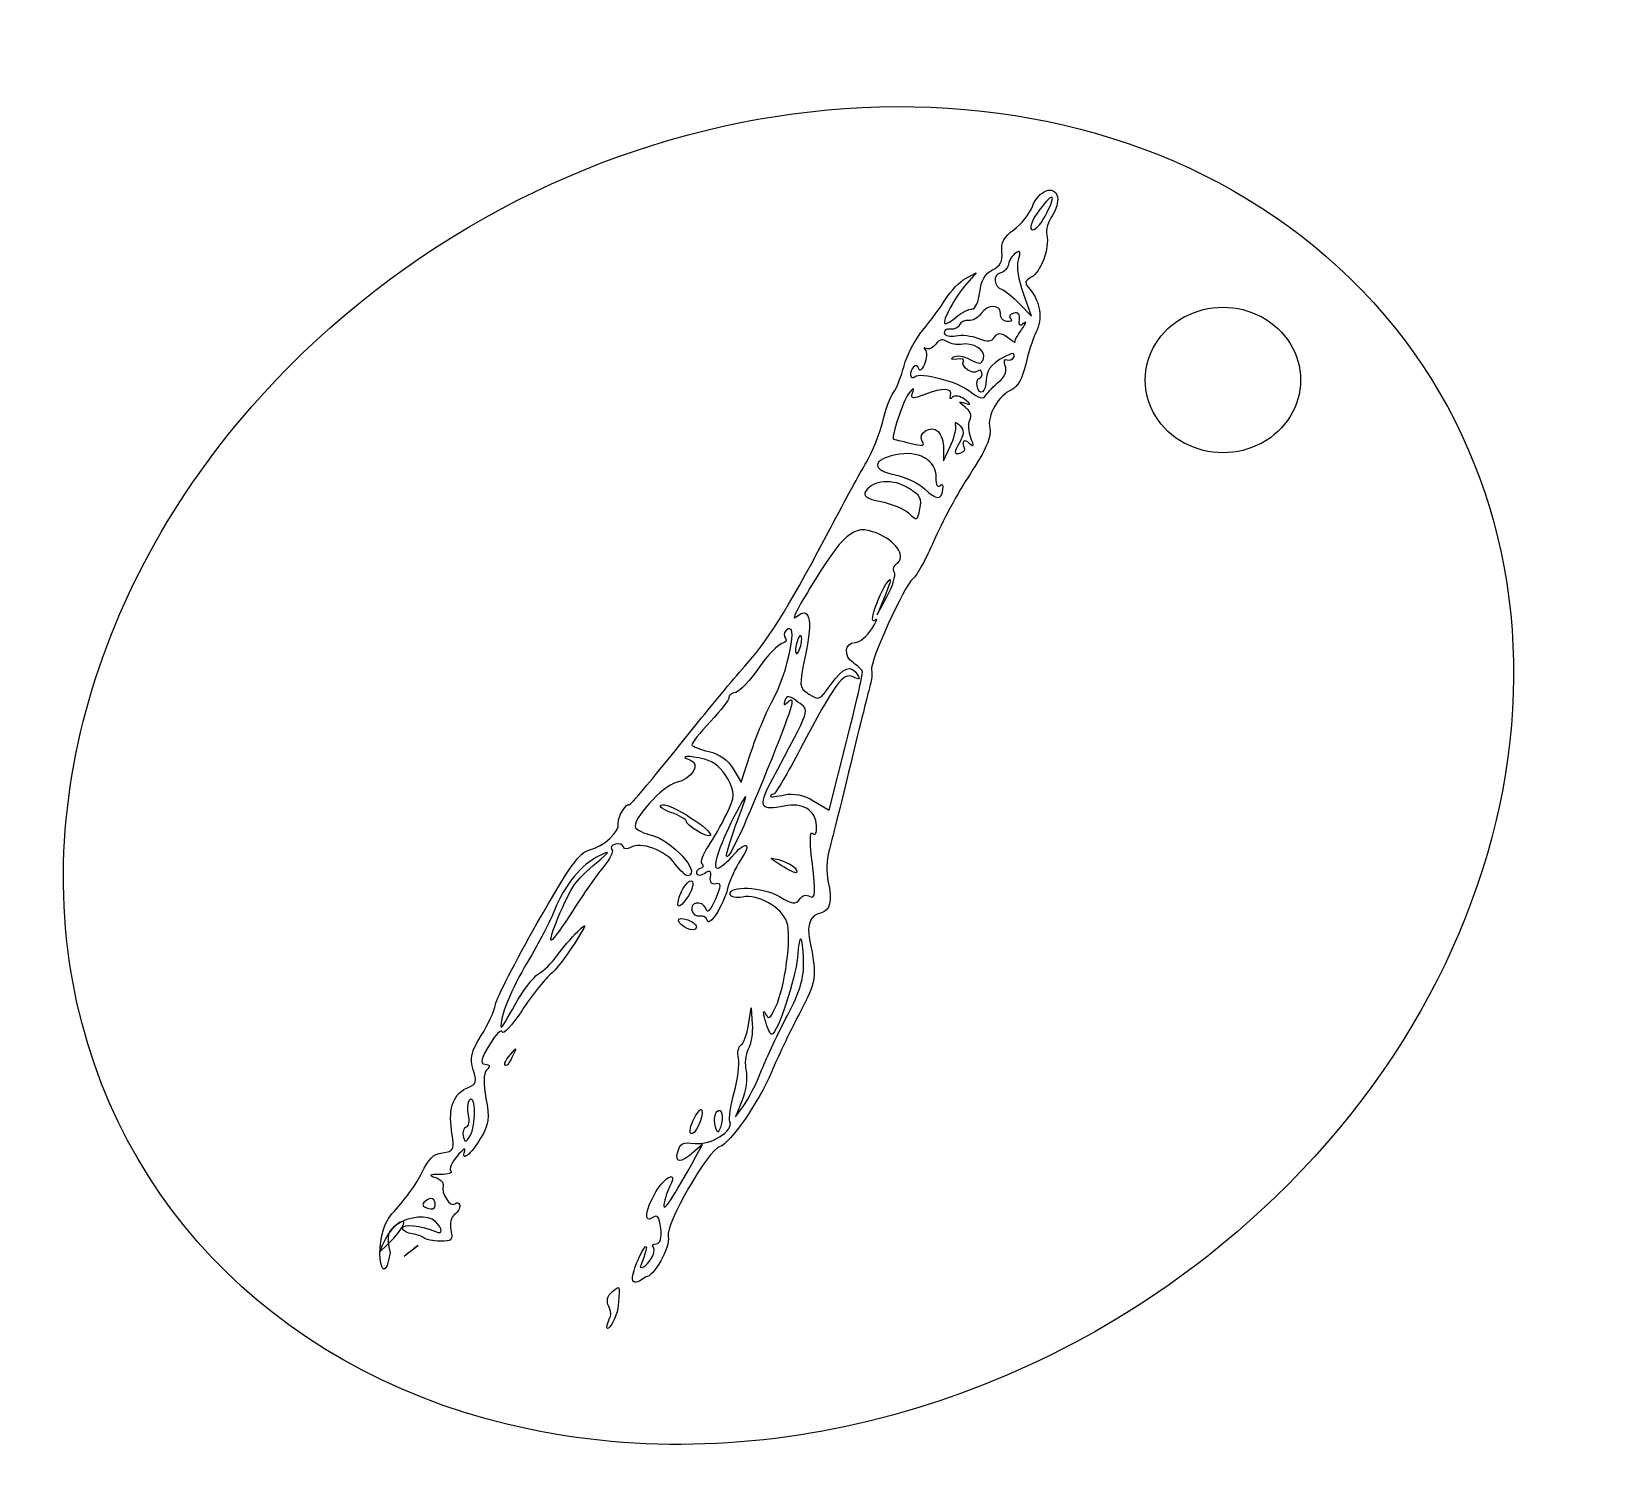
# Model space of a CAD drawing. Extents: x 43.5 to 83.9, y 87.4 to 124.6.
import ezdxf

# ---------------------------------------------------------------- set-up
doc = ezdxf.new("R2010")
doc.units = 0
doc.layers.add('Layer_1', color=7, linetype='CONTINUOUS')

msp = doc.modelspace()

# ---------------------------------------------------------------- linework, layer by layer
at = {"layer": 'Layer_1', "color": 7}
for points in [[(69.512509, 119.806815)], [(68.415976, 117.937312)], [(67.228949, 116.75178)], [(66.174937, 115.6977)], [(66.421937, 112.822342)], [(66.022144, 112.1931)], [(63.21887, 108.701527)], [(60.888355, 106.071547)], [(59.701005, 104.704155)], [(62.833104, 104.959395)], [(62.675489, 103.293705)], [(60.187424, 102.473655)], [(60.343505, 101.745975)], [(55.800289, 98.2968)], [(60.508598, 96.645315)], [(61.091327, 96.824955)], [(54.756998, 96.202103)], [(53.856813, 94.40466)], [(52.430337, 93.20895)], [(53.059063, 93.10428)], [(58.334375, 91.514257)]]:
    msp.add_lwpolyline(points, close=True, dxfattribs=at)
for points in [[(67.479242, 118.222403), (67.753669, 118.37142), (67.509427, 118.09215)], [(68.865648, 117.571567), (69.170909, 117.255577), (68.966357, 117.834502)], [(66.051696, 113.993415), (66.051603, 113.993572)], [(66.916649, 113.849572), (66.913424, 113.542837), (67.087208, 113.907465)], [(65.431386, 110.124428), (65.207824, 109.58118), (65.469948, 110.0658)], [(63.583347, 104.80062), (63.979348, 104.562038), (64.416099, 106.292333)], [(61.514697, 105.62907), (61.720821, 105.286665), (61.968592, 106.049423)], [(61.907388, 99.049193), (61.972601, 99.487695), (62.001866, 99.071138)], [(61.742104, 97.113765), (61.568823, 96.68604), (61.786266, 96.981488)], [(60.555122, 95.66541), (60.727793, 95.97801), (60.501969, 95.785958)], [(52.747665, 94.196505), (52.747611, 94.196813)]]:
    msp.add_lwpolyline(points, dxfattribs=at)
at = {"layer": 'Layer_1', "color": 1}
for points in [[(76.084811, 115.615252)], [(74.694919, 93.944875)]]:
    msp.add_lwpolyline(points, close=True, dxfattribs=at)
for points in [[(51.171161, 116.96584), (59.14394, 124.011186), (70.873126, 124.569148), (77.369033, 118.212085)], [(77.369033, 118.212085), (83.864939, 111.855021), (82.667698, 100.990221), (74.694919, 93.944875)], [(73.092938, 117.234651), (73.710064, 117.56868), (74.470394, 117.56868), (75.08752, 117.234651)], [(72.095647, 115.615252), (72.095647, 116.283311), (72.475812, 116.900622), (73.092938, 117.234651)], [(75.08752, 117.234651), (75.704646, 116.900622), (76.084811, 116.283311), (76.084811, 115.615252)], [(44.550164, 100.162948), (43.489767, 106.003074), (46.013677, 112.4083), (51.171161, 116.96584)], [(73.092938, 113.995854), (72.475812, 114.329883), (72.095647, 114.947194), (72.095647, 115.615252)], [(76.084811, 115.615252), (76.084811, 114.947194), (75.704646, 114.329883), (75.08752, 113.995854)], [(75.08752, 113.995854), (74.470394, 113.661825), (73.710064, 113.661825), (73.092938, 113.995854)], [(56.312043, 88.652466), (50.094163, 89.935052), (45.61056, 94.322823), (44.550164, 100.162948)], [(74.694919, 93.944875), (69.537435, 89.387335), (62.529923, 87.36988), (56.312043, 88.652466)]]:
    msp.add_open_spline(points, degree=3, dxfattribs=at)
at = {"layer": 'Layer_1', "color": 7}
for points in [[(69.195656, 120.073815), (69.350505, 120.487343), (69.767057, 120.644213), (69.840875, 120.3168)], [(69.512509, 119.806815), (69.827789, 120.384652), (69.752135, 120.486855), (69.37715, 119.989672)], [(68.720006, 119.475585), (68.908546, 119.609475), (69.122588, 119.878688), (69.195656, 120.073815)], [(69.37715, 119.989672), (69.201739, 119.75709), (69.110706, 119.52966), (69.174854, 119.48427)], [(69.840875, 120.3168), (69.867672, 120.197813), (69.805655, 119.981175), (69.702993, 119.835383)], [(69.174854, 119.48427), (69.238994, 119.438895), (69.39095, 119.584013), (69.512509, 119.806815)], [(69.702993, 119.835383), (69.600333, 119.689583), (69.539426, 119.467898), (69.567642, 119.342745)], [(68.411979, 118.904175), (68.386727, 119.142368), (68.471027, 119.298765), (68.720006, 119.475585)], [(69.567642, 119.342745), (69.642335, 119.011305), (69.409668, 118.37964), (69.166502, 118.253805)], [(68.168969, 118.4421), (68.368277, 118.538355), (68.436931, 118.668863), (68.411979, 118.904175)], [(68.762146, 118.8717), (68.676969, 118.814925), (68.595409, 118.68687), (68.580887, 118.587187)], [(68.839404, 118.694205), (68.903162, 118.924905), (68.889384, 118.956555), (68.762146, 118.8717)], [(67.845692, 117.871508), (67.877019, 118.172093), (67.977664, 118.349738), (68.168969, 118.4421)], [(68.374928, 118.365472), (68.169703, 118.319122), (68.199125, 118.012035), (68.415976, 117.937312)], [(68.580887, 118.587187), (68.566367, 118.487505), (68.473685, 118.387732), (68.374928, 118.365472)], [(68.966357, 117.834502), (68.842837, 118.184115), (68.792538, 118.52466), (68.839404, 118.694205)], [(67.509427, 118.09215), (67.212563, 117.7527), (66.866759, 117.120795), (66.949214, 117.068438)], [(66.971516, 117.696098), (67.09983, 117.903608), (67.328306, 118.140443), (67.479242, 118.222403)], [(68.415974, 117.937312), (68.495413, 117.909862), (68.697755, 117.745357), (68.865648, 117.571567)], [(69.166502, 118.253805), (68.993849, 118.164458), (68.988418, 118.108605), (69.135827, 117.93819)], [(69.135827, 117.93819), (69.404114, 117.628028), (69.462362, 117.200775), (69.286649, 116.831895)], [(66.381957, 116.894175), (66.5779, 117.127725), (66.843202, 117.488588), (66.971516, 117.696098)], [(67.642189, 117.438203), (67.729799, 117.436703), (67.820467, 117.629475), (67.845692, 117.871508)], [(68.376824, 117.313035), (68.412374, 117.557055), (68.031655, 117.566115), (67.879172, 117.32466)], [(66.949214, 117.068438), (66.982139, 117.047513), (67.115983, 117.122888), (67.246637, 117.235883)], [(67.246637, 117.235883), (67.377284, 117.3489), (67.555283, 117.439935), (67.642189, 117.438203)], [(67.559396, 117.142987), (67.456175, 117.158062), (67.3505, 117.108787), (67.324565, 117.033487)], [(67.879172, 117.32466), (67.806512, 117.2097), (67.662616, 117.12795), (67.559396, 117.142987)], [(68.54258, 117.121297), (68.438262, 117.136522), (68.363676, 117.222772), (68.376824, 117.313035)], [(68.634471, 117.193447), (68.689633, 117.137123), (68.649606, 117.105735), (68.54258, 117.121297)], [(68.715819, 117.333592), (68.617379, 117.311017), (68.580694, 117.248333), (68.634471, 117.193447)], [(68.864051, 117.161985), (68.884556, 117.302692), (68.83471, 117.360397), (68.715819, 117.333592)], [(68.980089, 117.074325), (68.872562, 116.983312), (68.84145, 117.006825), (68.864051, 117.161985)], [(68.919789, 116.911417), (69.033763, 117.06939), (69.060899, 117.142702), (68.980089, 117.074325)], [(65.899769, 115.976355), (65.969032, 116.2476), (66.186014, 116.660618), (66.381957, 116.894175)], [(67.090403, 116.923837), (66.987539, 116.938838), (66.916557, 116.892712), (66.932649, 116.821305)], [(66.932649, 116.821305), (66.948722, 116.74998), (67.08208, 116.7186), (67.228949, 116.75178)], [(67.324565, 117.033487), (67.29863, 116.958187), (67.193253, 116.908875), (67.090403, 116.923837)], [(67.228943, 116.751787), (67.375876, 116.784637), (67.63691, 116.754037), (67.809161, 116.683537)], [(67.809161, 116.683537), (68.043873, 116.58726), (68.148322, 116.59617), (68.226036, 116.719162)], [(68.226036, 116.719162), (68.303745, 116.842117), (68.386301, 116.840955), (68.555527, 116.714662)], [(68.555527, 116.714662), (68.679713, 116.621887), (68.765849, 116.56359), (68.746942, 116.585092)], [(68.746942, 116.585092), (68.728034, 116.606542), (68.805817, 116.753437), (68.919789, 116.911417)], [(69.286649, 116.831895), (69.200403, 116.650845), (69.078254, 116.27004), (69.015205, 115.98567)], [(66.466781, 116.427142), (66.403234, 116.463067), (66.393424, 116.445892), (66.444986, 116.388967)], [(66.444986, 116.388967), (66.496541, 116.332117), (66.487234, 116.166907), (66.424279, 116.021925)], [(66.714268, 116.533177), (66.641691, 116.438977), (66.530323, 116.391255), (66.466781, 116.427142)], [(67.012573, 116.599252), (66.887242, 116.678467), (66.813713, 116.662102), (66.714268, 116.533177)], [(67.361482, 116.531377), (67.261123, 116.510677), (67.104048, 116.541202), (67.012573, 116.599252)], [(67.940425, 116.170785), (68.012455, 116.379832), (67.668565, 116.594017), (67.361482, 116.531377)], [(68.725026, 116.21382), (68.748531, 116.281995), (68.704221, 116.311147), (68.626549, 116.278545)], [(65.628678, 115.294703), (65.708518, 115.398353), (65.830508, 115.705095), (65.899769, 115.976355)], [(66.142825, 115.95255), (66.087325, 115.8981), (66.053809, 115.800877), (66.06835, 115.7364)], [(66.276786, 115.90485), (66.258606, 115.985467), (66.19833, 116.006932), (66.142825, 115.95255)], [(66.424279, 116.021925), (66.361331, 115.876905), (66.294961, 115.824232), (66.276786, 115.90485)], [(67.258078, 116.152185), (67.121136, 116.127135), (67.086541, 116.149185), (67.170772, 116.20671)], [(67.170772, 116.20671), (67.247496, 116.259435), (67.437533, 116.23086), (67.593071, 116.143035)], [(67.425139, 116.09901), (67.458011, 116.150985), (67.382831, 116.17491), (67.258078, 116.152185)], [(67.784265, 115.838445), (67.673145, 115.729545), (67.34301, 115.969072), (67.425139, 116.09901)], [(67.593071, 116.143035), (67.828983, 116.009895), (67.88657, 116.014507), (67.940425, 116.170785)], [(67.901746, 115.80192), (67.886349, 115.87017), (67.833489, 115.886632), (67.784265, 115.838445)], [(68.626549, 116.278545), (68.206763, 116.102092), (68.018564, 115.903605), (68.01196, 115.630267)], [(68.342677, 115.576282), (68.488773, 115.697617), (68.551335, 115.857667), (68.500311, 115.979542)], [(68.500311, 115.979542), (68.453233, 116.091997), (68.474818, 116.161245), (68.549001, 116.135692)], [(68.549001, 116.135692), (68.622313, 116.110417), (68.701527, 116.145517), (68.725026, 116.21382)], [(69.015205, 115.98567), (68.948635, 115.685423), (68.806349, 115.42863), (68.675856, 115.37322)], [(66.06835, 115.7364), (66.082908, 115.671825), (66.130848, 115.6545), (66.174937, 115.6977)], [(66.174971, 115.697632), (66.314411, 115.83429), (67.284085, 115.576147), (67.601996, 115.317727)], [(67.773984, 115.457827), (67.752166, 115.554547), (67.778334, 115.64361), (67.832034, 115.655722)], [(68.01196, 115.630267), (68.003882, 115.296585), (67.837516, 115.176022), (67.773984, 115.457827)], [(67.832034, 115.655722), (67.885704, 115.668097), (67.917148, 115.73361), (67.901746, 115.80192)], [(68.003883, 115.222312), (68.05699, 115.306342), (68.209449, 115.46562), (68.342677, 115.576282)], [(65.353225, 114.547508), (65.424888, 114.854805), (65.548838, 115.191045), (65.628678, 115.294703)], [(66.006568, 115.25127), (65.876809, 115.086488), (65.569849, 114.15201), (65.628223, 114.099495)], [(66.114227, 115.27992), (66.165879, 115.43544), (66.147624, 115.43061), (66.006568, 115.25127)], [(66.437522, 115.24392), (66.127081, 115.12209), (66.064149, 115.129087), (66.114227, 115.27992)], [(67.092259, 115.21287), (67.160456, 115.410802), (66.894904, 115.42338), (66.437522, 115.24392)], [(67.148119, 115.173045), (67.090091, 115.11612), (67.06509, 115.13397), (67.092259, 115.21287)], [(67.457471, 115.114995), (67.345117, 115.20357), (67.205907, 115.229707), (67.148119, 115.173045)], [(67.468871, 114.919815), (67.291496, 115.05963), (67.290616, 115.073107), (67.462496, 115.01793)], [(67.462496, 115.01793), (67.633934, 114.962805), (67.633231, 114.976455), (67.457471, 115.114995)], [(67.601996, 115.317727), (67.817656, 115.14243), (67.935682, 115.114402), (68.003883, 115.222312)], [(68.675856, 115.37322), (68.325677, 115.224525), (68.026235, 114.703238), (68.100862, 114.37224)], [(67.590689, 114.584797), (67.647959, 114.70293), (67.609357, 114.809062), (67.468871, 114.919815)], [(64.934734, 113.50728), (65.093247, 113.772105), (65.281567, 114.24021), (65.353225, 114.547508)], [(66.366161, 114.044497), (66.230641, 114.247717), (66.595916, 114.471577), (66.776418, 114.295927)], [(66.776418, 114.295927), (66.855331, 114.21918), (66.918434, 114.018285), (66.916649, 113.849572)], [(67.087208, 113.907465), (67.182793, 114.107992), (67.245835, 114.34308), (67.227307, 114.42987)], [(67.227307, 114.42987), (67.201612, 114.55035), (67.228958, 114.55236), (67.342924, 114.43842)], [(67.342924, 114.43842), (67.448165, 114.33321), (67.440372, 114.201172), (67.316524, 113.99097)], [(67.617164, 114.12873), (67.556504, 114.28446), (67.544579, 114.489697), (67.590689, 114.584797)], [(68.100862, 114.37224), (68.149244, 114.157778), (68.004917, 113.822715), (67.595411, 113.198573)], [(65.628223, 114.099495), (65.634073, 114.094245), (65.824574, 114.046545), (66.051696, 113.993415)], [(66.051603, 113.993572), (66.384959, 113.91558), (66.445588, 113.925397), (66.366161, 114.044497)], [(67.316524, 113.99097), (67.181813, 113.762332), (67.180817, 113.701785), (67.312249, 113.73141)], [(67.460895, 113.836815), (67.386907, 114.053437), (67.437232, 114.125227), (67.572029, 113.99535)], [(67.572029, 113.99535), (67.69159, 113.880142), (67.702007, 113.910922), (67.617164, 114.12873)], [(64.026108, 111.839588), (64.36734, 112.491998), (64.776223, 113.242455), (64.934734, 113.50728)], [(65.677238, 113.691412), (65.067809, 113.55402), (65.064692, 113.300663), (65.670938, 113.178285)], [(66.728633, 113.106585), (66.739531, 113.55894), (66.263707, 113.82363), (65.677238, 113.691412)], [(67.312249, 113.73141), (67.406473, 113.752935), (67.473437, 113.80011), (67.460895, 113.836815)], [(66.013754, 112.839592), (65.628217, 113.083268), (65.099338, 113.044778), (64.919308, 112.759935)], [(65.670938, 113.178285), (65.937246, 113.12451), (66.275195, 112.964348), (66.421937, 112.822342)], [(67.595411, 113.198573), (67.280195, 112.71813), (66.86235, 111.948203), (66.66687, 111.487605)], [(66.824963, 112.898962), (66.758738, 112.834013), (66.723875, 112.909463), (66.728633, 113.106585)], [(64.919308, 112.759935), (64.83787, 112.631092), (64.929418, 112.56792), (65.308515, 112.491382)], [(66.308587, 112.30242), (66.367267, 112.56585), (66.324967, 112.642875), (66.013754, 112.839592)], [(66.421918, 112.822267), (66.727635, 112.526415), (66.858909, 112.521097), (66.899963, 112.802992)], [(66.899963, 112.802992), (66.917093, 112.920555), (66.886696, 112.959457), (66.824963, 112.898962)], [(65.308515, 112.491382), (65.581145, 112.436332), (65.902279, 112.30212), (66.022144, 112.1931)], [(66.022144, 112.1931), (66.23752, 111.997215), (66.240884, 111.998513), (66.308587, 112.30242)], [(61.915839, 108.38412), (62.417707, 108.943395), (63.069649, 110.010923), (64.026108, 111.839588)], [(65.297434, 111.63732), (64.666547, 111.93801), (64.416967, 111.768285), (63.623407, 110.49888)], [(65.723812, 110.906175), (65.945188, 111.053805), (65.723258, 111.434363), (65.297434, 111.63732)], [(66.66687, 111.487605), (66.471389, 111.027008), (66.227246, 110.585243), (66.124329, 110.505908)], [(65.469948, 110.0658), (65.614115, 110.332343), (65.69455, 110.606693), (65.648692, 110.675445)], [(65.648692, 110.675445), (65.602837, 110.744145), (65.636647, 110.848035), (65.723812, 110.906175)], [(63.623407, 110.49888), (63.221377, 109.855793), (62.992396, 109.415033), (63.114556, 109.51944)], [(65.158208, 109.447988), (64.96504, 109.269533), (65.230357, 110.08917), (65.472583, 110.4192)], [(66.124329, 110.505908), (65.902113, 110.334623), (65.017284, 108.3756), (65.065515, 108.161678)], [(65.472583, 110.4192), (65.586962, 110.575035), (65.571605, 110.4651), (65.431386, 110.124428)], [(63.114556, 109.51944), (63.476557, 109.8288), (63.563467, 109.49874), (63.368431, 108.555885)], [(62.499908, 107.332583), (62.9432, 108.14619), (63.214185, 109.518098), (62.863766, 109.174665)], [(65.071916, 109.226288), (65.197556, 109.420448), (65.236387, 109.52022), (65.158208, 109.447988)], [(62.863766, 109.174665), (62.807351, 109.11939), (62.802634, 109.031873), (62.853251, 108.98022)], [(63.266441, 109.020277), (63.251884, 109.084852), (63.206696, 109.046903), (63.166003, 108.936015)], [(63.218869, 108.70152), (63.259571, 108.812355), (63.280976, 108.955793), (63.266441, 109.020277)], [(64.644684, 108.874035), (64.754024, 108.87384), (64.946278, 109.032128), (65.071916, 109.226288)], [(62.759904, 108.84447), (62.657851, 108.82182), (62.393109, 108.54), (62.171422, 108.218962)], [(62.853251, 108.98022), (62.903891, 108.928545), (62.861884, 108.867473), (62.759904, 108.84447)], [(63.166003, 108.936015), (63.125293, 108.825195), (63.103888, 108.681758), (63.11843, 108.617265)], [(63.11843, 108.617265), (63.132973, 108.55284), (63.178175, 108.59064), (63.21887, 108.701527)], [(64.597712, 108.347108), (64.340221, 108.50985), (64.372775, 108.875093), (64.644684, 108.874035)], [(60.70234, 106.935398), (61.117577, 107.45115), (61.663654, 108.10308), (61.915839, 108.38412)], [(62.171422, 108.218962), (61.949736, 107.89791), (61.681921, 107.61576), (61.57628, 107.59194)], [(63.368431, 108.555885), (63.198745, 107.735445), (63.201273, 107.707223), (63.459055, 107.544293)], [(64.027663, 107.801858), (64.341184, 108.241178), (64.542105, 108.312803), (64.704179, 108.04299)], [(64.82999, 108.118688), (64.817413, 108.171488), (64.712893, 108.274313), (64.597712, 108.347108)], [(64.592687, 107.99079), (64.339713, 108.118658), (64.108795, 107.80359), (63.24157, 106.14747)], [(63.459055, 107.544293), (63.716836, 107.381363), (63.732697, 107.388548), (64.027663, 107.801858)], [(64.416099, 106.292333), (64.656312, 107.244), (64.842562, 108.065858), (64.82999, 108.118688)], [(64.704179, 108.04299), (64.779691, 107.91729), (64.758052, 107.907135), (64.592687, 107.99079)], [(65.065515, 108.161678), (65.083958, 108.08001), (65.06874, 107.910098), (65.031848, 107.784098)], [(61.403805, 107.460645), (61.414567, 107.41227), (61.200217, 107.133465), (60.927431, 106.841122)], [(61.57628, 107.59194), (61.47057, 107.56839), (61.393027, 107.509035), (61.403805, 107.460645)], [(62.911718, 107.339475), (63.141979, 107.565143), (63.021323, 107.16567), (62.388644, 105.60768)], [(63.175229, 107.342475), (62.962737, 107.510265), (62.885361, 107.51991), (62.838683, 107.3844)], [(65.031848, 107.784098), (64.994918, 107.658098), (64.765602, 106.733903), (64.522261, 105.73032)], [(61.968592, 106.049423), (62.104867, 106.468935), (62.34396, 107.046353), (62.499908, 107.332583)], [(62.469887, 105.267375), (63.54674, 107.294558), (63.480968, 107.10105), (63.175229, 107.342475)], [(62.838683, 107.3844), (62.795678, 107.259623), (62.816918, 107.246565), (62.911718, 107.339475)], [(58.822839, 104.700765), (58.837539, 104.635665), (59.148434, 105.005333), (60.70234, 106.935398)], [(60.927431, 106.841122), (60.654645, 106.54878), (60.439716, 106.278547), (60.449809, 106.240597)], [(60.449809, 106.240597), (60.459882, 106.202572), (60.657247, 106.12659), (60.888355, 106.071547)], [(60.402496, 105.856013), (60.691172, 105.753105), (60.454838, 105.36747), (60.046706, 105.27546)], [(60.777011, 105.871163), (60.365006, 105.97878), (60.089372, 105.967635), (60.402496, 105.856013)], [(61.371977, 105.370253), (61.228376, 105.638738), (61.031161, 105.804773), (60.777011, 105.871163)], [(60.888376, 106.071548), (61.152767, 106.008547), (61.385001, 105.844515), (61.514697, 105.62907)], [(63.24157, 106.14747), (62.910482, 105.515198), (62.59946, 104.988833), (62.550409, 104.97777)], [(62.388644, 105.60768), (61.743311, 104.018535), (61.372583, 103.235048), (61.337509, 103.386255)], [(64.522261, 105.73032), (64.278921, 104.726753), (64.0311, 103.728323), (63.971549, 103.511595)], [(60.046706, 105.27546), (59.702051, 105.198068), (58.900259, 104.308125), (59.001382, 104.115705)], [(61.346214, 104.47137), (61.563299, 104.920125), (61.565813, 105.007853), (61.371977, 105.370253)], [(61.627981, 104.314223), (61.89084, 105.01587), (61.897484, 105.069968), (61.669928, 104.655743)], [(62.823999, 104.67144), (62.222108, 104.539058), (62.14866, 104.66259), (62.469887, 105.267375)], [(62.550409, 104.97777), (62.501389, 104.96652), (62.465182, 104.940045), (62.470045, 104.918595)], [(62.833096, 104.959328), (63.056993, 105.009503), (63.333141, 104.951378), (63.583347, 104.80062)], [(58.671551, 104.552063), (58.746476, 104.6706), (58.814554, 104.737523), (58.822839, 104.700765)], [(59.913658, 104.507655), (59.652614, 104.606212), (59.577359, 104.67576), (59.701005, 104.704155)], [(59.701005, 104.704155), (59.900786, 104.74998), (61.008284, 104.03751), (60.92992, 103.913527)], [(61.669928, 104.655743), (61.258374, 103.90656), (60.974707, 103.148738), (61.080746, 103.08171)], [(62.470045, 104.918595), (62.47492, 104.89707), (62.638265, 104.914845), (62.833104, 104.959395)], [(63.653068, 104.164395), (63.640093, 104.559173), (63.289205, 104.77377), (62.823999, 104.67144)], [(57.828719, 103.543575), (58.171784, 103.62057), (58.606575, 104.020523), (58.562153, 104.217548)], [(58.562153, 104.217548), (58.547386, 104.282948), (58.596631, 104.433518), (58.671551, 104.552063)], [(60.302006, 104.287995), (60.310631, 104.32482), (60.135868, 104.42376), (59.913658, 104.507655)], [(60.92992, 103.913527), (60.877675, 103.830862), (60.278676, 104.18808), (60.302006, 104.287995)], [(60.86779, 103.625325), (60.998612, 103.817145), (61.213903, 104.197868), (61.346214, 104.47137)], [(61.337509, 103.386255), (61.325456, 103.43808), (61.456199, 103.855673), (61.627981, 104.314223)], [(60.025238, 103.181858), (59.780318, 103.528988), (59.12132, 103.772115), (58.873433, 103.6068)], [(59.001382, 104.115705), (59.033212, 104.05518), (59.219941, 103.96764), (59.416316, 103.92132)], [(59.416316, 103.92132), (59.932887, 103.79946), (60.694373, 102.957278), (60.356804, 102.881168)], [(61.475296, 103.368555), (61.847443, 103.799423), (62.009089, 103.73784), (61.699551, 103.28313)], [(63.54517, 103.175633), (63.480167, 103.679468), (63.480167, 104.037413), (63.545184, 103.971075)], [(63.545184, 103.971075), (63.620229, 103.894515), (63.659624, 103.965825), (63.653068, 104.164395)], [(56.48086, 101.668763), (57.318451, 103.139453), (57.566477, 103.484445), (57.828719, 103.543575)], [(58.070121, 103.39368), (57.628523, 103.18647), (57.170774, 102.63138), (56.930723, 102.011985)], [(57.998361, 103.21317), (58.360758, 103.514273), (58.36847, 103.533675), (58.070121, 103.39368)], [(58.396368, 103.558215), (58.446258, 103.507365), (58.350903, 103.305608), (58.18444, 103.11)], [(58.488436, 103.692), (58.38782, 103.669725), (58.346461, 103.609155), (58.396368, 103.558215)], [(58.696835, 103.619625), (58.68278, 103.6821), (58.588972, 103.71465), (58.488436, 103.692)], [(58.873433, 103.6068), (58.790378, 103.55145), (58.710923, 103.55715), (58.696835, 103.619625)], [(60.714454, 103.190325), (60.667954, 103.2378), (60.736969, 103.43352), (60.86779, 103.625325)], [(61.080746, 103.08171), (61.132961, 103.04871), (61.310519, 103.177778), (61.475296, 103.368555)], [(63.971549, 103.511595), (63.911999, 103.294868), (63.900636, 102.950318), (63.946274, 102.745913)], [(58.18444, 103.11), (58.017979, 102.9144), (57.666086, 102.414653), (57.402454, 101.999445)], [(57.436386, 102.65433), (57.522154, 102.776145), (57.775043, 103.02762), (57.998361, 103.21317)], [(60.356804, 102.881168), (60.300224, 102.868118), (60.150934, 103.003703), (60.025238, 103.181858)], [(60.576243, 102.934523), (60.562188, 102.996998), (60.606513, 103.060695), (60.674809, 103.076093)], [(60.674809, 103.076093), (60.743156, 103.091243), (60.760946, 103.142843), (60.714454, 103.190325)], [(60.929299, 102.846855), (60.952826, 103.008375), (60.916909, 103.031085), (60.781107, 102.940523)], [(61.699551, 103.28313), (61.573923, 103.098585), (61.425545, 102.770843), (61.369817, 102.554828)], [(62.747399, 103.141792), (62.419698, 103.346925), (62.413496, 103.36002), (62.675489, 103.293705)], [(62.675486, 103.293705), (62.959958, 103.221705), (63.202508, 103.048215), (63.13907, 102.96213)], [(63.13907, 102.96213), (63.120905, 102.937455), (62.944649, 103.01838), (62.747399, 103.141792)], [(63.491605, 102.347048), (63.624088, 102.279623), (63.636336, 102.46905), (63.54517, 103.175633)], [(56.842087, 101.226248), (56.743749, 101.203748), (57.218305, 102.344618), (57.436386, 102.65433)], [(60.187424, 102.473655), (60.271664, 102.660037), (60.389912, 102.78135), (60.450197, 102.743242)], [(60.450197, 102.743242), (60.510482, 102.705217), (60.471257, 102.533872), (60.363038, 102.362655)], [(60.781107, 102.940523), (60.682513, 102.874748), (60.590333, 102.872048), (60.576243, 102.934523)], [(61.369817, 102.554828), (61.253066, 102.102248), (60.89082, 101.539358), (60.845546, 101.740163)], [(61.073945, 102.673268), (60.957821, 102.647168), (60.908771, 102.705968), (60.929299, 102.846855)], [(61.064105, 102.29001), (61.20812, 102.618173), (61.210328, 102.704003), (61.073945, 102.673268)], [(61.43576, 102.401385), (61.381737, 102.641078), (62.274867, 102.59976), (62.700999, 102.34326)], [(63.946274, 102.745913), (64.06263, 102.22512), (64.005644, 101.979165), (63.755555, 101.92278)], [(60.363038, 102.362655), (60.108455, 101.95986), (59.989255, 102.035197), (60.187424, 102.473655)], [(60.462696, 101.980965), (60.409679, 102.216255), (60.697043, 102.271283), (60.798524, 102.045315)], [(60.798524, 102.045315), (60.857939, 101.913), (60.926298, 101.976015), (61.064105, 102.29001)], [(61.752239, 102.333435), (61.59461, 102.29796), (61.452205, 102.328185), (61.43576, 102.401385)], [(62.893956, 101.688338), (62.762748, 102.070058), (62.141346, 102.421155), (61.752239, 102.333435)], [(62.700999, 102.34326), (63.011231, 102.156353), (63.132549, 102.13818), (63.21363, 102.266438)], [(63.21363, 102.266438), (63.286905, 102.382388), (63.373111, 102.407378), (63.491605, 102.347048)], [(56.930723, 102.011985), (56.823815, 101.736135), (56.510601, 101.133893), (56.234692, 100.673663)], [(57.402454, 101.999445), (57.138821, 101.58423), (56.886658, 101.236298), (56.842087, 101.226248)], [(60.108068, 101.732625), (60.095183, 101.7897), (60.201133, 101.795775), (60.343505, 101.745975)], [(60.343513, 101.74596), (60.485887, 101.69616), (60.584804, 101.604412), (60.563324, 101.54208)], [(60.658682, 101.84034), (60.572724, 101.82084), (60.484505, 101.884215), (60.462696, 101.980965)], [(60.845546, 101.740163), (60.828784, 101.814638), (60.744668, 101.859728), (60.658682, 101.84034)], [(63.755555, 101.92278), (63.492854, 101.863905), (63.398773, 101.634765), (63.476102, 101.24373)], [(55.410125, 99.577508), (55.434463, 99.736403), (55.916296, 100.677473), (56.48086, 101.668763)], [(56.985841, 100.82532), (57.114227, 101.0073), (57.355631, 101.289128), (57.522293, 101.451608)], [(57.522293, 101.451608), (57.777563, 101.700488), (57.765335, 101.653028), (57.444689, 101.15043)], [(60.563324, 101.54208), (60.519442, 101.414715), (60.144348, 101.571705), (60.108068, 101.732625)], [(62.601338, 99.50265), (62.843089, 100.009868), (63.01907, 101.324355), (62.893956, 101.688338)], [(63.319445, 100.679723), (63.29246, 101.407553), (63.212279, 101.454525), (63.160802, 100.77267)], [(57.444689, 101.15043), (57.235345, 100.822298), (56.948303, 100.454648), (56.80682, 100.333425)], [(63.476102, 101.24373), (63.66659, 100.280475), (63.651622, 100.17396), (63.206861, 99.327653)], [(56.234692, 100.673663), (55.809716, 99.964808), (55.502503, 99.207225), (55.551638, 98.98929)], [(56.510444, 100.357545), (56.643518, 100.43289), (56.857454, 100.643355), (56.985841, 100.82532)], [(63.160802, 100.77267), (63.1213, 100.249403), (62.653157, 98.840033), (62.508151, 98.807813)], [(62.911505, 99.304418), (63.224444, 99.895905), (63.33472, 100.26768), (63.319445, 100.679723)], [(55.916497, 99.576405), (56.110086, 99.930735), (56.377362, 100.282253), (56.510444, 100.357545)], [(56.80682, 100.333425), (56.665336, 100.212203), (56.33897, 99.79839), (56.081564, 99.413843)], [(55.040342, 98.77356), (55.219383, 99.056828), (55.385787, 99.418605), (55.410125, 99.577508)], [(55.551638, 98.98929), (55.558688, 98.957865), (55.722906, 99.222075), (55.916497, 99.576405)], [(56.081564, 99.413843), (55.824158, 99.029288), (55.598099, 98.783205), (55.579212, 98.86698)], [(62.334139, 99.169013), (62.278999, 99.376688), (62.278961, 99.457883), (62.334113, 99.349455)], [(62.334113, 99.349455), (62.422321, 99.175995), (62.454422, 99.194408), (62.601338, 99.50265)], [(63.206861, 99.327653), (62.957897, 98.853923), (62.638056, 98.182905), (62.496101, 97.83651)], [(55.579212, 98.86698), (55.560335, 98.950755), (55.413179, 98.804205), (55.252227, 98.54121)], [(61.714091, 98.533313), (61.784531, 98.575838), (61.871518, 98.808023), (61.907388, 99.049193)], [(62.001866, 99.071138), (62.017961, 98.842035), (61.972173, 98.55012), (61.900115, 98.422455)], [(62.243174, 97.885358), (62.374874, 98.22), (62.675624, 98.858573), (62.911505, 99.304418)], [(62.508151, 98.807813), (62.467643, 98.798663), (62.389304, 98.96136), (62.334139, 99.169013)], [(54.835063, 97.897313), (54.73928, 98.185028), (54.78104, 98.36331), (55.040342, 98.77356)], [(55.252227, 98.54121), (55.0424, 98.198415), (55.008608, 98.056493), (55.132815, 98.039708)], [(61.645953, 98.190038), (61.612953, 98.336265), (61.643628, 98.49075), (61.714091, 98.533313)], [(55.695611, 98.011065), (55.599177, 97.989015), (55.639511, 98.099587), (55.800289, 98.2968)], [(55.854537, 98.26251), (55.79147, 98.1297), (55.719957, 98.016555), (55.695611, 98.011065)], [(55.800297, 98.296785), (55.953379, 98.484562), (55.958462, 98.481345), (55.854537, 98.26251)], [(61.537799, 97.30944), (61.630256, 97.647525), (61.678925, 98.043795), (61.645953, 98.190038)], [(61.900115, 98.422455), (61.828063, 98.294775), (61.802016, 98.044328), (61.842245, 97.865895)], [(54.711831, 97.44354), (54.911321, 97.51938), (54.933587, 97.601378), (54.835063, 97.897313)], [(55.17456, 97.887405), (55.097407, 97.811775), (55.092826, 97.511835), (55.163483, 97.1616)], [(55.132815, 98.039708), (55.273659, 98.020658), (55.281467, 97.992233), (55.17456, 97.887405)], [(62.496101, 97.83651), (62.195108, 97.10202), (61.423884, 95.987828), (61.17148, 95.92281)], [(61.842245, 97.865895), (61.88243, 97.687455), (61.83737, 97.34901), (61.742104, 97.113765)], [(61.786266, 96.981488), (61.905863, 97.143983), (62.111469, 97.55073), (62.243174, 97.885358)], [(54.279533, 96.336248), (54.190115, 96.924675), (54.337051, 97.301025), (54.711831, 97.44354)], [(61.428159, 96.566138), (61.396007, 96.636863), (61.445319, 96.971355), (61.537799, 97.30944)], [(54.744287, 97.121018), (54.68725, 97.065143), (54.669617, 96.890588), (54.705107, 96.733185)], [(54.757, 96.202103), (54.913027, 96.451785), (54.901634, 97.275233), (54.744287, 97.121018)], [(55.163483, 97.1616), (55.261695, 96.674783), (55.23624, 96.48555), (55.025498, 96.135743)], [(60.508598, 96.645315), (60.602267, 96.828502), (60.693255, 96.922912), (60.710795, 96.85512)], [(61.091321, 96.82497), (61.219802, 96.950887), (61.281043, 96.679245), (61.183844, 96.4146)], [(54.705107, 96.733185), (54.740612, 96.575768), (54.716875, 96.435075), (54.652382, 96.420533)], [(60.425472, 96.257137), (60.377525, 96.287437), (60.414927, 96.462127), (60.508598, 96.645315)], [(60.710795, 96.85512), (60.757513, 96.674617), (60.527515, 96.192637), (60.425472, 96.257137)], [(60.531311, 96.004418), (60.943409, 95.957318), (61.536138, 96.328605), (61.428159, 96.566138)], [(61.050122, 96.469575), (61.017302, 96.610642), (61.035827, 96.770565), (61.091327, 96.824955)], [(54.046917, 95.762513), (54.339127, 95.797763), (54.355303, 95.837655), (54.279533, 96.336248)], [(55.025498, 96.135743), (54.771255, 95.713748), (54.511037, 95.511038), (54.616513, 95.817143)], [(54.652382, 96.420533), (54.587822, 96.406283), (54.555524, 96.303645), (54.58045, 96.193103)], [(54.58045, 96.193103), (54.6202, 96.016755), (54.64186, 96.017858), (54.756998, 96.202103)], [(61.183844, 96.4146), (61.123679, 96.250777), (61.09867, 96.261067), (61.050122, 96.469575)], [(53.513813, 95.24679), (53.679679, 95.608605), (53.809127, 95.733825), (54.046917, 95.762513)], [(54.616513, 95.817143), (54.64616, 95.903168), (54.558103, 95.841743), (54.420839, 95.68062)], [(61.17148, 95.92281), (60.866129, 95.844233), (59.771196, 93.936323), (59.844581, 93.61083)], [(60.501969, 95.785958), (60.153179, 95.489325), (60.005696, 95.491268), (60.088643, 95.791208)], [(60.088643, 95.791208), (60.148853, 96.009053), (60.214355, 96.040605), (60.531311, 96.004418)], [(54.258984, 95.297085), (54.308244, 95.246235), (54.190052, 95.206793), (53.98934, 95.207168)], [(54.420839, 95.68062), (54.283575, 95.519513), (54.210742, 95.346915), (54.258984, 95.297085)], [(59.525452, 94.76043), (59.759063, 95.163135), (60.102308, 95.31393), (59.894664, 94.922663)], [(59.733988, 94.427288), (59.70677, 94.20534), (59.95715, 94.58286), (60.555122, 95.66541)], [(52.747611, 94.196813), (53.048539, 94.51149), (53.393329, 94.983983), (53.513813, 95.24679)], [(53.98934, 95.207168), (53.701569, 95.207715), (53.677951, 95.192468), (53.868055, 95.12862)], [(53.868055, 95.12862), (53.997898, 95.085045), (54.084506, 94.992405), (54.060518, 94.92279)], [(54.060518, 94.92279), (53.997511, 94.739925), (54.254861, 94.342568), (54.365856, 94.451348)], [(59.894664, 94.922663), (59.823182, 94.787955), (59.750879, 94.565033), (59.733988, 94.427288)], [(53.598193, 94.516462), (53.510403, 94.430438), (53.52668, 94.384155), (53.661163, 94.33746)], [(53.856806, 94.404668), (53.877296, 94.591388), (53.736664, 94.652175), (53.598193, 94.516462)], [(54.365856, 94.451348), (54.417359, 94.501898), (54.472484, 94.485548), (54.488336, 94.415198)], [(59.433596, 94.095615), (59.20944, 93.946125), (59.258327, 94.299945), (59.525452, 94.76043)], [(52.700003, 93.19191), (52.496253, 92.011118), (52.213624, 93.63261), (52.747665, 94.196505)], [(52.430337, 93.20895), (52.747611, 94.196813), (53.661157, 94.33746), (52.430337, 93.20895)], [(53.863346, 93.996578), (53.679018, 94.180215), (53.185859, 94.140458), (52.864574, 93.916035)], [(53.661163, 94.33746), (53.767683, 94.300485), (53.848416, 94.328235), (53.856813, 94.40466)], [(54.356501, 94.180208), (54.268134, 94.121333), (54.225599, 93.941085), (54.261966, 93.779775)], [(54.488336, 94.415198), (54.504153, 94.344848), (54.444866, 94.239135), (54.356501, 94.180208)], [(59.268958, 92.58027), (58.31657, 91.814993), (59.733998, 94.427258), (59.123355, 92.823825)], [(59.651243, 93.819563), (59.611793, 94.132065), (59.56921, 94.18605), (59.433596, 94.095615)], [(52.864574, 93.916035), (52.626851, 93.749985), (52.604048, 93.649658), (52.700003, 93.19191)], [(53.019083, 93.827648), (52.992038, 93.947625), (53.52548, 93.893048), (53.870396, 93.740498)], [(53.268037, 93.679778), (53.1458, 93.695978), (53.033767, 93.762518), (53.019083, 93.827648)], [(53.059063, 93.10428), (53.059063, 93.10428), (53.870368, 93.740805), (53.059063, 93.10428)], [(53.56975, 93.57663), (53.526062, 93.61713), (53.390278, 93.663593), (53.268037, 93.679778)], [(53.870396, 93.740498), (54.062649, 93.655485), (54.058598, 93.802073), (53.863346, 93.996578)], [(54.261966, 93.779775), (54.320849, 93.518633), (54.290886, 93.48738), (53.98865, 93.494685)], [(59.537744, 93.428295), (59.640545, 93.429795), (59.68226, 93.573878), (59.651243, 93.819563)], [(53.98865, 93.494685), (53.801963, 93.499185), (53.61345, 93.53601), (53.56975, 93.57663)], [(59.123355, 92.823825), (59.250572, 92.743425), (59.570994, 93.225728), (59.463336, 93.33558)], [(59.844581, 93.61083), (59.904176, 93.34644), (59.460638, 92.552348), (59.268958, 92.58027)], [(59.463336, 93.33558), (59.414864, 93.385005), (59.448359, 93.426765), (59.537744, 93.428295)], [(58.316565, 91.814992), (58.24617, 91.951012), (58.279373, 92.088435), (58.409879, 92.201317)], [(58.409879, 92.201317), (58.602694, 92.368117), (58.610106, 92.355277), (58.56391, 91.93461)], [(58.56391, 91.93461), (58.58257, 91.48338), (58.095919, 90.908715), (58.334375, 91.514257)], [(58.33437, 91.514257), (58.384673, 91.563532), (58.376648, 91.698877), (58.316565, 91.814992)]]:
    msp.add_open_spline(points, degree=3, dxfattribs=at)

doc.saveas('drawing.dxf')
